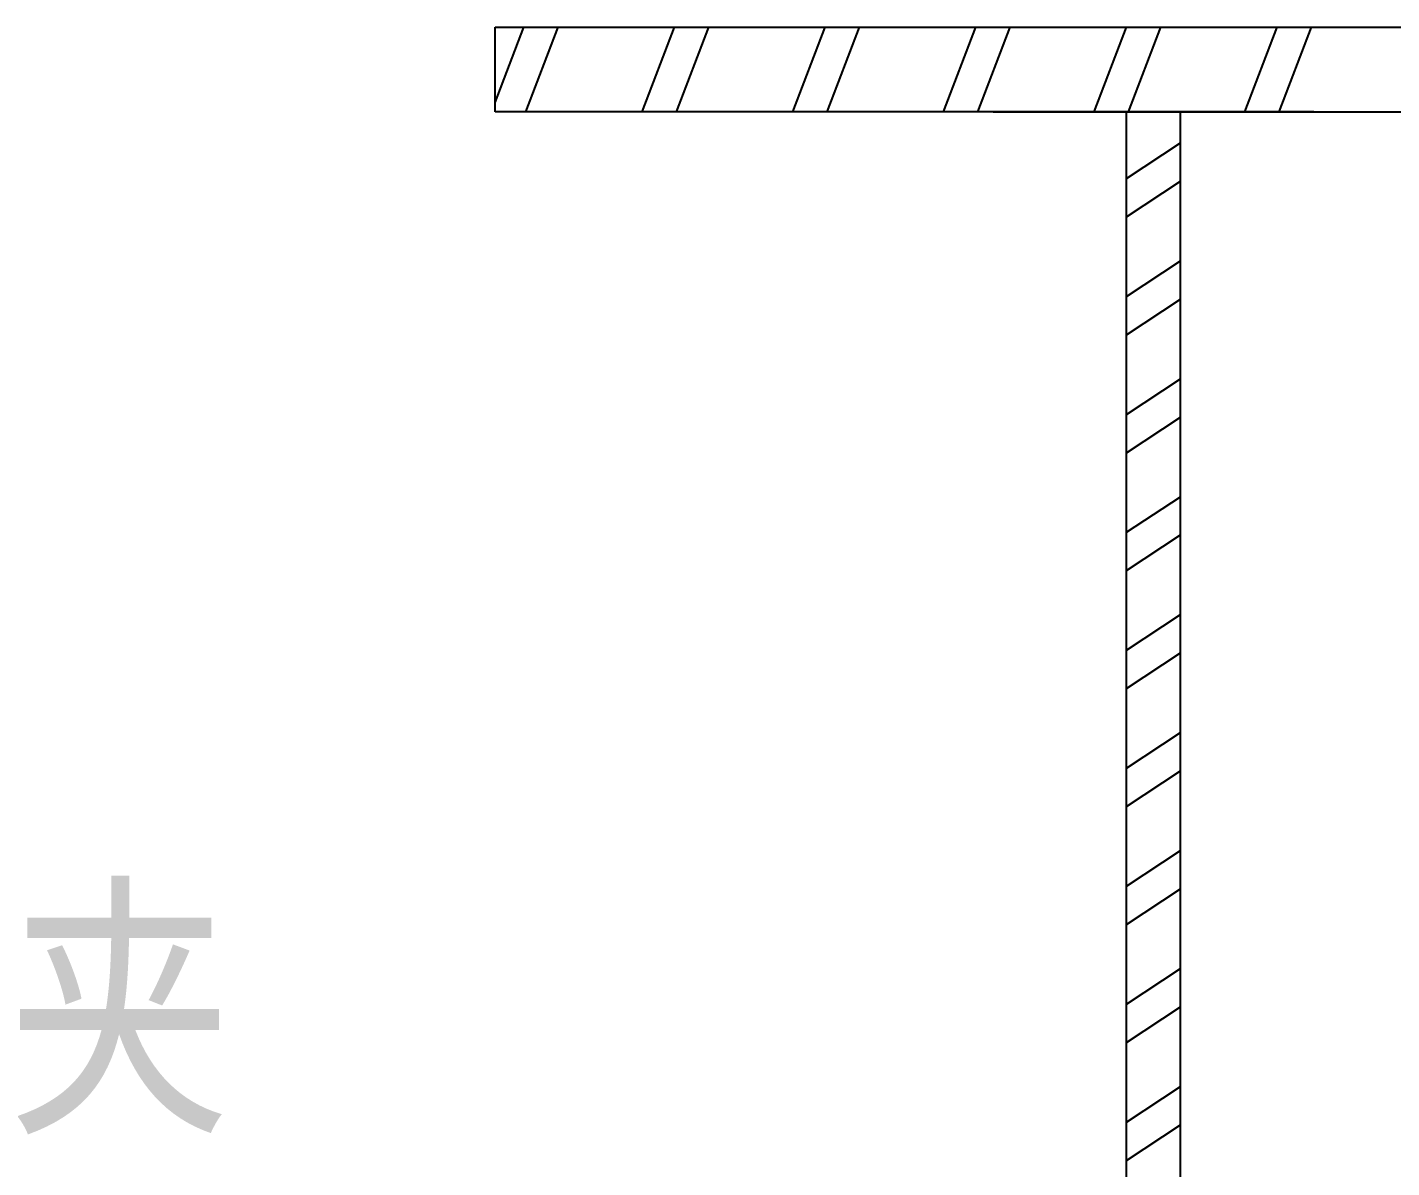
# Model space of a CAD drawing. Extents: x -1396510 to 1250330, y -1892470 to 1623980.
# Drawn here: x -1157358 to -1156437, y -60844 to -60075 of the extents above; entities that cross this region are included whole.
import ezdxf

# ---------------------------------------------------------------- set-up
doc = ezdxf.new("R2010")
doc.units = 0
doc.header["$LTSCALE"] = 1000
doc.header["$MEASUREMENT"] = 0
doc.layers.add('walraven', color=7, linetype='Continuous')
doc.styles.get("Standard").update_dxf_attribs({"font": 'gbenor.shx', "bigfont": 'gbcbig.shx'})

msp = doc.modelspace()

# ---------------------------------------------------------------- linework, layer by layer
for p, q in [((-1157042.28, -60125.39), (-1157022.79, -60074.7)), ((-1157042.28, -60074.7), (-1156153.04, -60074.7)), ((-1157042.28, -60131.72), (-1157042.28, -60074.7)), ((-1157021.55, -60131.72), (-1156999.62, -60074.7)), ((-1156942.99, -60131.72), (-1156921.06, -60074.7)), ((-1156919.82, -60131.72), (-1156897.9, -60074.7)), ((-1156841.26, -60131.72), (-1156819.34, -60074.7)), ((-1156818.1, -60131.72), (-1156796.18, -60074.7)), ((-1156739.54, -60131.72), (-1156717.62, -60074.7)), ((-1156716.38, -60131.72), (-1156694.45, -60074.7)), ((-1156637.82, -60131.72), (-1156615.89, -60074.7)), ((-1156614.65, -60131.72), (-1156592.73, -60074.7)), ((-1156536.09, -60131.72), (-1156514.17, -60074.7)), ((-1156512.93, -60131.72), (-1156491.01, -60074.7)), ((-1156615.89, -61114.07), (-1156615.89, -60131.72)), ((-1156579.42, -61114.07), (-1156579.42, -60131.72)), ((-1156615.89, -60176.76), (-1156579.42, -60152.69)), ((-1156615.89, -60202.61), (-1156579.42, -60178.54)), ((-1156615.89, -60256.37), (-1156579.42, -60232.3)), ((-1156615.89, -60282.22), (-1156579.42, -60258.15)), ((-1156615.89, -60335.98), (-1156579.42, -60311.91)), ((-1156615.89, -60361.83), (-1156579.42, -60337.76)), ((-1156615.89, -60415.59), (-1156579.42, -60391.52)), ((-1156615.89, -60441.44), (-1156579.42, -60417.37)), ((-1156615.89, -60495.2), (-1156579.42, -60471.13)), ((-1156615.89, -60521.05), (-1156579.42, -60496.98)), ((-1156615.89, -60574.81), (-1156579.42, -60550.74)), ((-1156615.89, -60600.66), (-1156579.42, -60576.59)), ((-1156615.89, -60654.42), (-1156579.42, -60630.35)), ((-1156615.89, -60680.27), (-1156579.42, -60656.2)), ((-1156615.89, -60734.03), (-1156579.42, -60709.96)), ((-1156615.89, -60759.88), (-1156579.42, -60735.81)), ((-1156615.89, -60813.64), (-1156579.42, -60789.57)), ((-1156615.89, -60839.49), (-1156579.42, -60815.42))]:
    msp.add_line(p, q)
at = {"layer": 'walraven'}
for p, q in [((-1156489.43, -60131.72), (-1157042.28, -60131.72)), ((-1156705.89, -60131.72), (-1156153.04, -60131.72))]:
    msp.add_line(p, q, dxfattribs=at)

# ---------------------------------------------------------------- texts
at = {"insert": (-1157752, -60667.43), "char_height": 139.392, "attachment_point": 1}
msp.add_mtext('{\\fSimSun|b0|i0|c134|p2;\\W0.8;U型梁夹}', dxfattribs=at)

doc.saveas('drawing.dxf')
